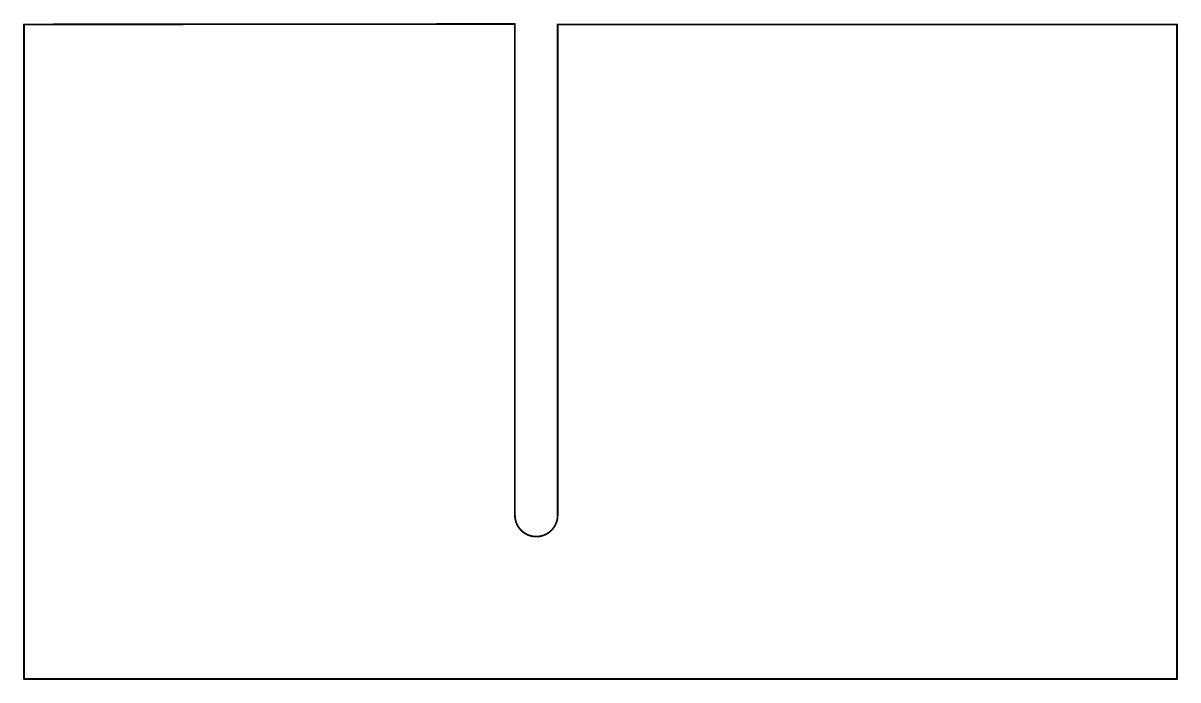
# Model space of a CAD drawing. Extents: x -0.1 to 81, y -0.1 to 46.1.
import ezdxf

# ---------------------------------------------------------------- set-up
doc = ezdxf.new("R2010")
doc.units = 0
doc.layers.add('20', color=253, linetype='CONTINUOUS')

msp = doc.modelspace()

# ---------------------------------------------------------------- linework, layer by layer
at = {"layer": '20', "const_width": 0.125}
for points in [[(34.4803, 46), (0.0003, 45.97)], [(0.0003, 45.97), (0.0003, 0)], [(34.4803, 46), (34.4803, 11.5)], [(37.4803, 45.96), (37.4803, 11.5)], [(37.4803, 45.96), (80.9803, 45.96)], [(80.9803, 45.96), (80.9803, 0)], [(0.0003, 0), (34.9703, 0)], [(80.9803, 0), (34.9803, 0)]]:
    msp.add_lwpolyline(points, dxfattribs=at)
at = {"layer": '20'}
for points, const_width in [([(0.0315, 45.97, 1), (-0.031, 45.97)], 0.0625), ([(0.0003, 46.0012, 1), (0.0003, 45.9388)], 0.0625), ([(34.5115, 46, 1), (34.449, 46)], 0.0625), ([(34.4803, 45.9688, 1), (34.4803, 46.0312)], 0.0625), ([(37.5115, 45.96, 1), (37.449, 45.96)], 0.0625), ([(37.4803, 45.9913, 1), (37.4803, 45.9288)], 0.0625), ([(81.0115, 45.96, 1), (80.949, 45.96)], 0.0625), ([(80.9803, 45.9288, 1), (80.9803, 45.9913)], 0.0625), ([(34.5115, 11.5, 1), (34.449, 11.5)], 0.0625), ([(34.449, 11.5, 1), (34.5115, 11.5)], 0.0625), ([(34.4803, 11.5, 0.4142), (35.9803, 10)], 0.125), ([(35.9803, 10, 0.4142), (37.4803, 11.5)], 0.125), ([(37.5115, 11.5, 1), (37.449, 11.5)], 0.0625), ([(37.449, 11.5, 1), (37.5115, 11.5)], 0.0625), ([(35.9803, 10.0312, 1), (35.9803, 9.9688)], 0.0625), ([(35.9803, 9.9688, 1), (35.9803, 10.0312)], 0.0625), ([(-0.031, 0, 1), (0.0315, 0)], 0.0625), ([(0.0003, 0.0312, 1), (0.0003, -0.0312)], 0.0625), ([(34.9803, 0.0312, 1), (34.9803, -0.0312)], 0.0625), ([(34.9703, -0.0312, 1), (34.9703, 0.0312)], 0.0625), ([(80.949, 0, 1), (81.0115, 0)], 0.0625), ([(80.9803, -0.0312, 1), (80.9803, 0.0312)], 0.0625)]:
    msp.add_lwpolyline(points, format="xyb", dxfattribs=dict(at, const_width=const_width))

doc.saveas('drawing.dxf')
